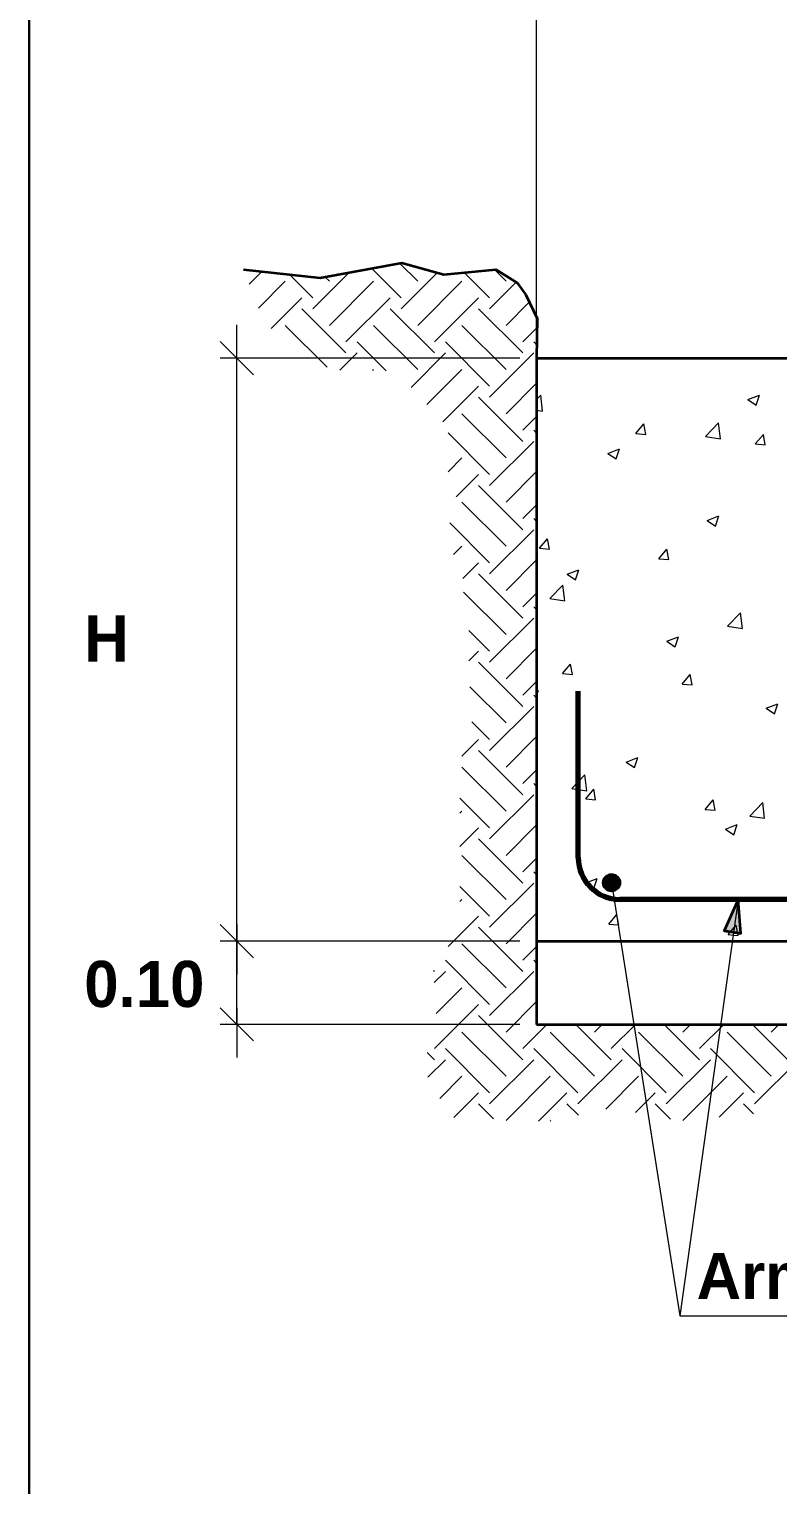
# Model space of a CAD drawing. Extents: x 2455 to 9764, y -806 to 181.
# Drawn here: x 4839.534 to 4841.457, y -567.083 to -563.345 of the extents above; entities that cross this region are included whole.
import ezdxf

# ---------------------------------------------------------------- set-up
doc = ezdxf.new("R2010")
doc.units = 0
doc.header["$LTSCALE"] = 0.2
doc.header["$MEASUREMENT"] = 0
for name, color, linetype, lineweight in [('0-CYPE0', 1, 'CONTINUOUS', 13), ('0-CYPE1', 2, 'CONTINUOUS', 18), ('0-CYPE2', 4, 'CONTINUOUS', 35), ('0-CYPE4', 6, 'CONTINUOUS', 70)]:
    doc.layers.add(name, color=color, linetype=linetype, lineweight=lineweight)
for name, color, linetype in [('07-TEXTOS', 7, 'CONTINUOUS'), ('CUADRO_LINEAS', 7, 'CONTINUOUS'), ('CYPECABECERA', 2, 'CONTINUOUS')]:
    doc.layers.add(name, color=color, linetype=linetype)
doc.styles.add('BERNARDO', font='GOTHICB.TTF')

msp = doc.modelspace()

# ---------------------------------------------------------------- hatches: boundary and pattern name
at = {"layer": '0-CYPE2', "linetype": 'Continuous'}
h = msp.add_hatch(color=256, dxfattribs=at)
edge = h.paths.add_edge_path()
edge.add_arc((4841.0296, -565.5369), 0.0214, 0, 360)
for points in [[(4841.3611, -565.6676), (4841.3544, -565.5797), (4841.3189, -565.6604)], [(4841.34, -565.664), (4841.3611, -565.6676), (4841.3189, -565.6604)]]:
    msp.add_hatch(color=256, dxfattribs=at).paths.add_polyline_path(points)

# ---------------------------------------------------------------- linework, layer by layer
at = {"layer": '0-CYPE0', "color": 2, "linetype": 'Continuous'}
for p, q in [((4840.0994, -563.9999), (4840.1318, -563.9675)), ((4840.2627, -564.035), (4840.2031, -563.9753)), ((4840.2627, -564.0633), (4840.3557, -563.9704)), ((4840.4895, -564.035), (4840.4143, -563.9597)), ((4840.5321, -563.9925), (4840.4862, -563.9466)), ((4840.4895, -564.0633), (4840.5826, -563.9703)), ((4840.7164, -564.035), (4840.6512, -563.9698)), ((4840.7589, -563.9925), (4840.7288, -563.9624)), ((4840.1229, -564.0615), (4840.1919, -563.9925)), ((4840.3053, -563.9925), (4840.2944, -563.9816)), ((4840.3053, -564.1059), (4840.4187, -563.9925)), ((4840.5321, -564.1059), (4840.6455, -563.9925)), ((4840.7164, -564.0633), (4840.7847, -563.995)), ((4840.1556, -564.1137), (4840.2344, -564.035)), ((4840.3478, -564.1484), (4840.4612, -564.035)), ((4840.5746, -564.1484), (4840.688, -564.035)), ((4840.7589, -564.1059), (4840.8183, -564.0464)), ((4840.3478, -564.1767), (4840.2344, -564.0633)), ((4840.5746, -564.1767), (4840.4612, -564.0633)), ((4840.8014, -564.1767), (4840.688, -564.0633)), ((4840.2991, -564.2131), (4840.1919, -564.1059)), ((4840.5321, -564.2193), (4840.4187, -564.1059)), ((4840.7589, -564.2193), (4840.6455, -564.1059)), ((4840.8014, -564.1484), (4840.8382, -564.1116)), ((4840.4506, -564.2228), (4840.3761, -564.1484)), ((4840.7164, -564.2618), (4840.603, -564.1484)), ((4840.8376, -564.1562), (4840.8298, -564.1484)), ((4840.3316, -564.2212), (4840.3761, -564.1767)), ((4840.5148, -564.2649), (4840.603, -564.1767)), ((4840.7164, -564.2901), (4840.8298, -564.1767)), ((4840.416, -564.2219), (4840.4187, -564.2193)), ((4840.5557, -564.309), (4840.6455, -564.2193)), ((4840.5967, -564.3531), (4840.688, -564.2618)), ((4840.7589, -564.3327), (4840.8372, -564.2544)), ((4840.8014, -564.4036), (4840.688, -564.2901)), ((4840.8372, -564.2964), (4840.8478, -564.2853)), ((4840.8525, -564.3259), (4840.8478, -564.2853)), ((4841.3793, -564.2965), (4841.4092, -564.285)), ((4841.3793, -564.2965), (4841.4006, -564.3109)), ((4841.4006, -564.3109), (4841.4092, -564.285)), ((4840.7589, -564.4461), (4840.6455, -564.3327)), ((4840.8014, -564.3752), (4840.8372, -564.3394)), ((4840.8372, -564.3236), (4840.8525, -564.3259)), ((4840.7164, -564.4886), (4840.6098, -564.382)), ((4840.8372, -564.3826), (4840.8298, -564.3752)), ((4841.0918, -564.3834), (4841.1124, -564.3588)), ((4841.0918, -564.3834), (4841.1174, -564.3856)), ((4841.1174, -564.3856), (4841.1124, -564.3588)), ((4841.2709, -564.3908), (4841.3042, -564.3561)), ((4841.2709, -564.3908), (4841.3089, -564.3967)), ((4841.3089, -564.3967), (4841.3042, -564.3561)), ((4841.3986, -564.4102), (4841.4192, -564.3856)), ((4841.4241, -564.4124), (4841.4192, -564.3856)), ((4840.7164, -564.517), (4840.8298, -564.4036)), ((4841.02, -564.4345), (4841.0499, -564.423)), ((4841.0412, -564.4488), (4841.0499, -564.423)), ((4841.3986, -564.4102), (4841.4241, -564.4124)), ((4840.6098, -564.4818), (4840.6455, -564.4461)), ((4841.02, -564.4345), (4841.0412, -564.4488)), ((4840.6307, -564.5459), (4840.688, -564.4886)), ((4840.7589, -564.5595), (4840.8372, -564.4812)), ((4840.8014, -564.6304), (4840.688, -564.517)), ((4840.7589, -564.6729), (4840.6455, -564.5595)), ((4840.8014, -564.602), (4840.8372, -564.5662)), ((4840.7164, -564.7154), (4840.614, -564.6131)), ((4840.8372, -564.6094), (4840.8298, -564.602)), ((4841.2752, -564.6067), (4841.3052, -564.5952)), ((4841.2752, -564.6067), (4841.2965, -564.621)), ((4841.2965, -564.621), (4841.3052, -564.5952)), ((4840.7164, -564.7438), (4840.8298, -564.6304)), ((4840.6242, -564.6941), (4840.6455, -564.6729)), ((4840.8444, -564.6782), (4840.865, -564.6536)), ((4840.8444, -564.6782), (4840.87, -564.6805)), ((4840.87, -564.6805), (4840.865, -564.6536)), ((4841.1512, -564.7051), (4841.1718, -564.6805)), ((4841.1767, -564.7073), (4841.1718, -564.6805)), ((4840.648, -564.7554), (4840.688, -564.7154)), ((4840.7589, -564.7863), (4840.8372, -564.708)), ((4841.1512, -564.7051), (4841.1767, -564.7073)), ((4840.8014, -564.8572), (4840.688, -564.7438)), ((4840.9159, -564.7446), (4840.9458, -564.7331)), ((4840.9159, -564.7446), (4840.9372, -564.7589)), ((4840.9372, -564.7589), (4840.9458, -564.7331)), ((4840.7589, -564.8997), (4840.6498, -564.7906)), ((4840.8014, -564.8288), (4840.8372, -564.7931)), ((4840.8712, -564.8074), (4840.9045, -564.7727)), ((4840.9092, -564.8133), (4840.9045, -564.7727)), ((4840.8372, -564.8362), (4840.8298, -564.8288)), ((4840.8712, -564.8074), (4840.9092, -564.8133)), ((4840.7164, -564.9706), (4840.8298, -564.8572)), ((4841.3276, -564.8782), (4841.3609, -564.8435)), ((4841.3656, -564.8841), (4841.3609, -564.8435)), ((4840.7164, -564.9422), (4840.6633, -564.8892)), ((4841.1712, -564.9168), (4841.2011, -564.9053)), ((4841.1925, -564.9311), (4841.2011, -564.9053)), ((4841.3276, -564.8782), (4841.3656, -564.8841)), ((4840.6633, -564.9669), (4840.688, -564.9422)), ((4840.7589, -565.0131), (4840.8372, -564.9348)), ((4841.1712, -564.9168), (4841.1924, -564.9311)), ((4840.8014, -565.084), (4840.688, -564.9706)), ((4840.9037, -564.9999), (4840.9244, -564.9753)), ((4840.9293, -565.0022), (4840.9244, -564.9753)), ((4840.8014, -565.0556), (4840.8372, -565.0199)), ((4840.9037, -564.9999), (4840.9293, -565.0022)), ((4841.2105, -565.0268), (4841.2311, -565.0022)), ((4841.2361, -565.029), (4841.2311, -565.0022)), ((4840.7589, -565.1265), (4840.6659, -565.0336)), ((4840.8372, -565.0631), (4840.8298, -565.0556)), ((4840.8372, -565.045), (4840.8418, -565.0432)), ((4840.8372, -565.0569), (4840.8418, -565.0432)), ((4841.2105, -565.0268), (4841.2361, -565.029)), ((4840.7164, -565.1974), (4840.8298, -565.084)), ((4841.4265, -565.089), (4841.4564, -565.0775)), ((4841.4265, -565.089), (4841.4477, -565.1033)), ((4841.4477, -565.1033), (4841.4564, -565.0775)), ((4840.7164, -565.169), (4840.6709, -565.1236)), ((4840.6451, -565.212), (4840.688, -565.169)), ((4840.7589, -565.2399), (4840.8372, -565.1616)), ((4840.8014, -565.3108), (4840.688, -565.1974)), ((4840.7589, -565.3533), (4840.6455, -565.2399)), ((4840.8014, -565.2825), (4840.8372, -565.2467)), ((4841.0671, -565.2269), (4841.0971, -565.2154)), ((4841.0671, -565.2269), (4841.0884, -565.2413)), ((4841.0884, -565.2413), (4841.0971, -565.2154)), ((4840.8372, -565.2899), (4840.8298, -565.2825)), ((4840.9279, -565.2948), (4840.9612, -565.2601)), ((4840.9659, -565.3007), (4840.9612, -565.2601)), ((4840.7164, -565.3959), (4840.6404, -565.3199)), ((4840.7164, -565.4242), (4840.8298, -565.3108)), ((4840.9279, -565.2948), (4840.9659, -565.3007)), ((4840.9631, -565.3216), (4840.9837, -565.297)), ((4840.9631, -565.3216), (4840.9887, -565.3239)), ((4840.9887, -565.3239), (4840.9837, -565.297)), ((4841.2698, -565.3485), (4841.2905, -565.3239)), ((4841.2954, -565.3507), (4841.2905, -565.3239)), ((4840.6404, -565.3584), (4840.6455, -565.3533)), ((4841.2698, -565.3485), (4841.2954, -565.3507)), ((4841.3843, -565.3656), (4841.4176, -565.3309)), ((4841.4223, -565.3715), (4841.4176, -565.3309)), ((4840.6404, -565.4435), (4840.688, -565.3959)), ((4840.7589, -565.4667), (4840.8372, -565.3884)), ((4841.3224, -565.3991), (4841.3523, -565.3876)), ((4841.3224, -565.3991), (4841.3437, -565.4135)), ((4841.3437, -565.4135), (4841.3523, -565.3876)), ((4841.3843, -565.3656), (4841.4223, -565.3715)), ((4840.8014, -565.5376), (4840.688, -565.4242)), ((4840.7589, -565.5801), (4840.6455, -565.4667)), ((4840.8014, -565.5093), (4840.8372, -565.4735)), ((4840.8372, -565.5167), (4840.8298, -565.5093)), ((4840.7164, -565.6227), (4840.6404, -565.5467)), ((4840.7164, -565.651), (4840.8298, -565.5376)), ((4840.9631, -565.5371), (4840.993, -565.5256)), ((4840.9631, -565.5371), (4840.9843, -565.5514)), ((4840.9843, -565.5514), (4840.993, -565.5256)), ((4840.6404, -565.5852), (4840.6455, -565.5801)), ((4840.6098, -565.7009), (4840.688, -565.6227)), ((4840.7589, -565.6935), (4840.8372, -565.6153)), ((4841.0224, -565.6433), (4841.0426, -565.6193)), ((4841.0426, -565.6193), (4841.043, -565.6187)), ((4841.048, -565.6456), (4841.043, -565.6187)), ((4840.8014, -565.7644), (4840.688, -565.651)), ((4841.0224, -565.6433), (4841.0467, -565.6454)), ((4841.0467, -565.6454), (4841.048, -565.6456)), ((4841.3292, -565.6702), (4841.3443, -565.6522)), ((4841.3443, -565.6522), (4841.3498, -565.6456)), ((4841.3548, -565.6724), (4841.3498, -565.6456)), ((4840.7589, -565.807), (4840.6455, -565.6935)), ((4841.3292, -565.6702), (4841.3416, -565.6712)), ((4841.3416, -565.6712), (4841.3548, -565.6724)), ((4840.7164, -565.8495), (4840.603, -565.7361)), ((4840.8014, -565.7361), (4840.8372, -565.7003)), ((4840.8372, -565.7435), (4840.8298, -565.7361)), ((4840.5746, -565.7644), (4840.5723, -565.7621)), ((4840.5745, -565.7929), (4840.603, -565.7644)), ((4840.7164, -565.8778), (4840.8298, -565.7644)), ((4840.5796, -565.8729), (4840.6455, -565.807)), ((4840.7589, -565.9204), (4840.8372, -565.8421)), ((4840.5746, -565.9629), (4840.688, -565.8495)), ((4840.8014, -565.9912), (4840.688, -565.8778)), ((4840.7589, -566.0338), (4840.6455, -565.9204)), ((4840.8014, -565.9629), (4840.8638, -565.9005)), ((4840.9857, -566.0338), (4840.8723, -565.9204)), ((4841.0282, -565.9912), (4840.9375, -565.9005)), ((4840.9857, -565.9204), (4841.0056, -565.9005)), ((4841.0282, -565.9629), (4841.0906, -565.9005)), ((4841.2125, -566.0338), (4841.0991, -565.9204)), ((4841.255, -565.9912), (4841.1643, -565.9005)), ((4841.2125, -565.9204), (4841.2324, -565.9005)), ((4841.255, -565.9629), (4841.3175, -565.9005)), ((4841.4393, -566.0338), (4841.3259, -565.9204)), ((4841.4818, -565.9912), (4841.3911, -565.9005)), ((4841.4393, -565.9204), (4841.4592, -565.9005)), ((4840.5746, -565.9912), (4840.5562, -565.9729)), ((4840.5577, -566.0365), (4840.603, -565.9912)), ((4840.7164, -566.0763), (4840.603, -565.9629)), ((4840.7164, -566.1046), (4840.8298, -565.9912)), ((4840.9432, -566.0763), (4840.8298, -565.9629)), ((4840.9432, -566.1046), (4841.0566, -565.9912)), ((4841.17, -566.0763), (4841.0566, -565.9629)), ((4841.17, -566.1046), (4841.2834, -565.9912)), ((4841.3968, -566.0763), (4841.2834, -565.9629)), ((4841.3968, -566.1046), (4841.5102, -565.9912)), ((4840.5886, -566.0906), (4840.6455, -566.0338)), ((4840.7589, -566.1472), (4840.8723, -566.0338)), ((4841.0148, -566.1181), (4841.0991, -566.0338)), ((4841.2125, -566.1472), (4841.3259, -566.0338)), ((4840.6244, -566.1399), (4840.688, -566.0763)), ((4840.7266, -566.1432), (4840.688, -566.1046)), ((4840.8424, -566.1487), (4840.9148, -566.0763)), ((4840.9443, -566.1341), (4840.9148, -566.1046)), ((4841.0911, -566.1268), (4841.1416, -566.0763)), ((4841.1812, -566.1442), (4841.1416, -566.1046)), ((4841.306, -566.1388), (4841.3684, -566.0763)), ((4841.3939, -566.1301), (4841.3684, -566.1046)), ((4840.8738, -566.1487), (4840.8723, -566.1472))]:
    msp.add_line(p, q, dxfattribs=at)
at = {"layer": '0-CYPE1', "linetype": 'Continuous'}
for p, q in [((4840.8372, -564.147), (4840.8372, -562.6847)), ((4840.0674, -564.2325), (4840.0674, -564.1042)), ((4840.1101, -564.2325), (4840.0246, -564.147)), ((4840.7944, -564.1897), (4840.0246, -564.1897)), ((4840.0674, -565.6866), (4840.0674, -564.1897)), ((4841.0296, -565.5369), (4841.205, -566.6489)), ((4841.3544, -565.5797), (4841.205, -566.6489)), ((4840.0674, -565.7294), (4840.0674, -565.6011)), ((4840.1101, -565.7294), (4840.0246, -565.6439)), ((4840.1101, -565.7294), (4840.0246, -565.6439)), ((4840.0674, -565.6439), (4840.0674, -565.7722)), ((4840.7944, -565.6866), (4840.0246, -565.6866)), ((4840.7944, -565.6866), (4840.0246, -565.6866)), ((4840.0674, -565.9005), (4840.0674, -565.6866)), ((4840.1101, -565.9432), (4840.0246, -565.8577)), ((4840.0674, -565.8577), (4840.0674, -565.986)), ((4840.7944, -565.9005), (4840.0246, -565.9005)), ((4841.205, -566.6489), (4843.0928, -566.6489))]:
    msp.add_line(p, q, dxfattribs=at)
at = {"layer": '0-CYPE2', "linetype": 'Continuous'}
for p, q in [((4840.0849, -563.9623), (4840.2815, -563.9839)), ((4840.2815, -563.9839), (4840.4915, -563.9456)), ((4840.4915, -563.9456), (4840.5992, -563.9748)), ((4840.5992, -563.9748), (4840.7325, -563.962)), ((4840.7325, -563.962), (4840.7873, -563.9967)), ((4840.7873, -563.9967), (4840.8092, -564.0277)), ((4840.8092, -564.0277), (4840.8385, -564.088)), ((4840.8385, -564.088), (4840.8372, -564.1897)), ((4840.8372, -564.1897), (4840.8372, -565.9005)), ((4840.8372, -564.1897), (4842.9114, -564.1897)), ((4840.8372, -565.6866), (4845.841, -565.6866)), ((4840.8372, -565.9005), (4845.841, -565.9005))]:
    msp.add_line(p, q, dxfattribs=at)
for points in [[(4841.3611, -565.6676), (4841.3544, -565.5797), (4841.3189, -565.6604)], [(4841.34, -565.664), (4841.3611, -565.6676), (4841.3189, -565.6604)]]:
    msp.add_lwpolyline(points, close=True, dxfattribs=at)
msp.add_circle((4841.0296, -565.5369), 0.0214, dxfattribs=at)
at = {"layer": '0-CYPE4', "linetype": 'Continuous'}
for p, q in [((4840.9441, -565.4728), (4840.9441, -565.0451)), ((4845.6272, -565.5797), (4841.051, -565.5797))]:
    msp.add_line(p, q, dxfattribs=at)
msp.add_arc((4841.051, -565.4728), 0.1069, 180, 270, dxfattribs=at)
at = {"layer": 'CUADRO_LINEAS'}
msp.add_lwpolyline([(4839.5344, -561.3643), (4847.536, -561.3643), (4847.536, -567.2356), (4839.5344, -567.2356)], close=True, dxfattribs=at)
at = {"layer": 'CYPECABECERA', "color": 7, "linetype": 'Continuous'}
msp.add_line((4839.5344, -561.3643), (4839.5344, -567.2356), dxfattribs=at)

# ---------------------------------------------------------------- texts
at = {"layer": '07-TEXTOS', "color": 5, "style": 'BERNARDO'}
for s, height, p in [('H', 0.1185, (4839.6759, -564.969)), ('0.10', 0.11851, (4839.6759, -565.856)), ('Armado inferior zapata', 0.118507, (4841.2478, -566.6061))]:
    msp.add_text(s, height=height, dxfattribs=at).set_placement(p)

doc.saveas('drawing.dxf')
